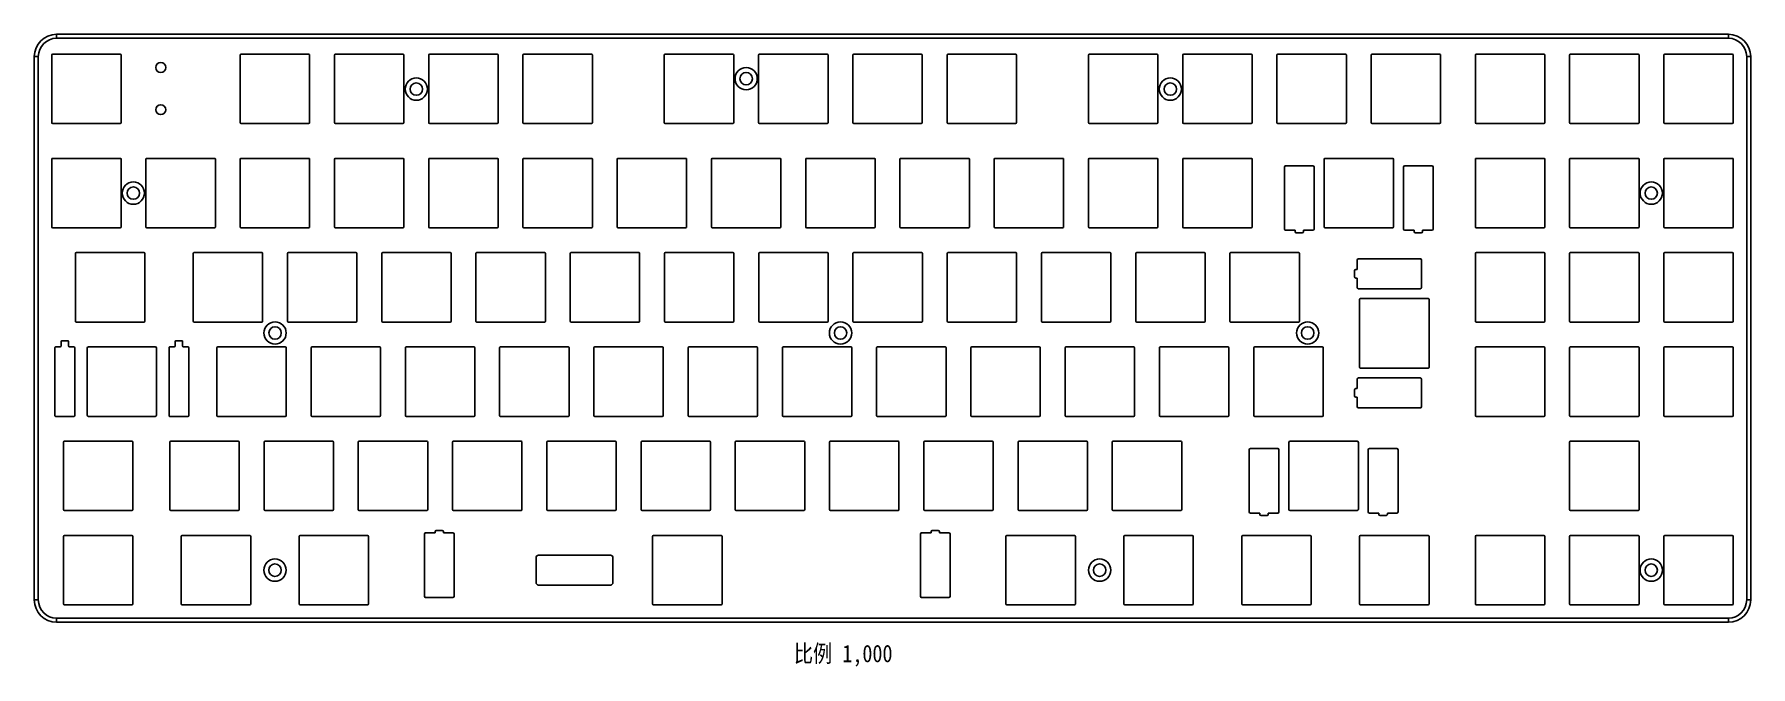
# Model space of a CAD drawing. Header units: millimetres. Extents: x 37 to 383, y 179 to 306.
import ezdxf

# ---------------------------------------------------------------- set-up
doc = ezdxf.new("R2010")
doc.units = ezdxf.units.MM
doc.header["$LTSCALE"] = 30.734
doc.layers.get('0').update_dxf_attribs({"linetype": 'CONTINUOUS'})
doc.styles.get("Standard").update_dxf_attribs({"font": 'txt', "width": 0.85})

msp = doc.modelspace()

# ---------------------------------------------------------------- linework, layer by layer
at = {"color": 7, "linetype": 'Continuous'}
for p, q in [((41.65, 306.39), (41.65, 305.59)), ((41.65, 306.39), (378.65, 306.39)), ((378.65, 305.59), (41.65, 305.59)), ((378.65, 305.59), (378.65, 306.39)), ((37.15, 192.39), (37.15, 301.89)), ((37.95, 301.89), (37.15, 301.89)), ((37.95, 301.89), (37.95, 192.39)), ((40.65, 288.59), (40.65, 302.19)), ((40.85, 302.39), (54.45, 302.39)), ((54.65, 302.19), (54.65, 288.59)), ((78.65, 288.59), (78.65, 302.19)), ((78.85, 302.39), (92.45, 302.39)), ((92.65, 302.19), (92.65, 288.59)), ((97.65, 288.59), (97.65, 302.19)), ((97.85, 302.39), (111.45, 302.39)), ((111.65, 302.19), (111.65, 288.59)), ((116.65, 288.59), (116.65, 302.19)), ((116.85, 302.39), (130.45, 302.39)), ((130.65, 302.19), (130.65, 288.59)), ((135.65, 288.59), (135.65, 302.19)), ((135.85, 302.39), (149.45, 302.39)), ((149.65, 302.19), (149.65, 288.59)), ((164.15, 288.59), (164.15, 302.19)), ((164.35, 302.39), (177.95, 302.39)), ((178.15, 302.19), (178.15, 288.59)), ((183.15, 288.59), (183.15, 302.19)), ((183.35, 302.39), (196.95, 302.39)), ((197.15, 302.19), (197.15, 288.59)), ((202.15, 288.59), (202.15, 302.19)), ((202.35, 302.39), (215.95, 302.39)), ((216.15, 302.19), (216.15, 288.59)), ((221.15, 288.59), (221.15, 302.19)), ((221.35, 302.39), (234.95, 302.39)), ((235.15, 302.19), (235.15, 288.59)), ((249.65, 288.59), (249.65, 302.19)), ((249.85, 302.39), (263.45, 302.39)), ((263.65, 302.19), (263.65, 288.59)), ((268.65, 288.59), (268.65, 302.19)), ((268.85, 302.39), (282.45, 302.39)), ((282.65, 302.19), (282.65, 288.59)), ((287.65, 288.59), (287.65, 302.19)), ((287.85, 302.39), (301.45, 302.39)), ((301.65, 302.19), (301.65, 288.59)), ((306.65, 288.59), (306.65, 302.19)), ((306.85, 302.39), (320.45, 302.39)), ((320.65, 302.19), (320.65, 288.59)), ((327.65, 288.59), (327.65, 302.19)), ((327.85, 302.39), (341.45, 302.39)), ((341.65, 302.19), (341.65, 288.59)), ((346.65, 288.59), (346.65, 302.19)), ((346.85, 302.39), (360.45, 302.39)), ((360.65, 302.19), (360.65, 288.59)), ((365.65, 288.59), (365.65, 302.19)), ((365.85, 302.39), (379.45, 302.39)), ((379.65, 302.19), (379.65, 288.59)), ((383.15, 301.89), (382.35, 301.89)), ((382.35, 192.39), (382.35, 301.89)), ((383.15, 301.89), (383.15, 192.39)), ((54.45, 288.39), (40.85, 288.39)), ((92.45, 288.39), (78.85, 288.39)), ((111.45, 288.39), (97.85, 288.39)), ((130.45, 288.39), (116.85, 288.39)), ((149.45, 288.39), (135.85, 288.39)), ((177.95, 288.39), (164.35, 288.39)), ((196.95, 288.39), (183.35, 288.39)), ((215.95, 288.39), (202.35, 288.39)), ((234.95, 288.39), (221.35, 288.39)), ((263.45, 288.39), (249.85, 288.39)), ((282.45, 288.39), (268.85, 288.39)), ((301.45, 288.39), (287.85, 288.39)), ((320.45, 288.39), (306.85, 288.39)), ((341.45, 288.39), (327.85, 288.39)), ((360.45, 288.39), (346.85, 288.39)), ((379.45, 288.39), (365.85, 288.39)), ((40.65, 267.59), (40.65, 281.19)), ((40.85, 281.39), (54.45, 281.39)), ((54.65, 281.19), (54.65, 267.59)), ((59.65, 267.59), (59.65, 281.19)), ((59.85, 281.39), (73.45, 281.39)), ((73.65, 281.19), (73.65, 267.59)), ((78.65, 267.59), (78.65, 281.19)), ((78.85, 281.39), (92.45, 281.39)), ((92.65, 281.19), (92.65, 267.59)), ((97.65, 267.59), (97.65, 281.19)), ((97.85, 281.39), (111.45, 281.39)), ((111.65, 281.19), (111.65, 267.59)), ((116.65, 267.59), (116.65, 281.19)), ((116.85, 281.39), (130.45, 281.39)), ((130.65, 281.19), (130.65, 267.59)), ((135.65, 267.59), (135.65, 281.19)), ((135.85, 281.39), (149.45, 281.39)), ((149.65, 281.19), (149.65, 267.59)), ((154.65, 267.59), (154.65, 281.19)), ((154.85, 281.39), (168.45, 281.39)), ((168.65, 281.19), (168.65, 267.59)), ((173.65, 267.59), (173.65, 281.19)), ((173.85, 281.39), (187.45, 281.39)), ((187.65, 281.19), (187.65, 267.59)), ((192.65, 267.59), (192.65, 281.19)), ((192.85, 281.39), (206.45, 281.39)), ((206.65, 281.19), (206.65, 267.59)), ((211.65, 267.59), (211.65, 281.19)), ((211.85, 281.39), (225.45, 281.39)), ((225.65, 281.19), (225.65, 267.59)), ((230.65, 267.59), (230.65, 281.19)), ((230.85, 281.39), (244.45, 281.39)), ((244.65, 281.19), (244.65, 267.59)), ((249.65, 267.59), (249.65, 281.19)), ((249.85, 281.39), (263.45, 281.39)), ((263.65, 281.19), (263.65, 267.59)), ((268.65, 267.59), (268.65, 281.19)), ((268.85, 281.39), (282.45, 281.39)), ((282.65, 281.19), (282.65, 267.59)), ((297.15, 267.59), (297.15, 281.19)), ((297.35, 281.39), (310.95, 281.39)), ((311.15, 281.19), (311.15, 267.59)), ((327.65, 267.59), (327.65, 281.19)), ((327.85, 281.39), (341.45, 281.39)), ((341.65, 281.19), (341.65, 267.59)), ((346.65, 267.59), (346.65, 281.19)), ((346.85, 281.39), (360.45, 281.39)), ((360.65, 281.19), (360.65, 267.59)), ((365.65, 267.59), (365.65, 281.19)), ((365.85, 281.39), (379.45, 281.39)), ((379.65, 281.19), (379.65, 267.59)), ((289.15, 267.14), (289.15, 279.64)), ((289.4, 279.89), (294.9, 279.89)), ((295.15, 279.64), (295.15, 267.14)), ((313.15, 267.14), (313.15, 279.64)), ((313.4, 279.89), (318.9, 279.89)), ((319.15, 279.64), (319.15, 267.14)), ((54.45, 267.39), (40.85, 267.39)), ((73.45, 267.39), (59.85, 267.39)), ((92.45, 267.39), (78.85, 267.39)), ((111.45, 267.39), (97.85, 267.39)), ((130.45, 267.39), (116.85, 267.39)), ((149.45, 267.39), (135.85, 267.39)), ((168.45, 267.39), (154.85, 267.39)), ((187.45, 267.39), (173.85, 267.39)), ((206.45, 267.39), (192.85, 267.39)), ((225.45, 267.39), (211.85, 267.39)), ((244.45, 267.39), (230.85, 267.39)), ((263.45, 267.39), (249.85, 267.39)), ((282.45, 267.39), (268.85, 267.39)), ((291.3, 266.89), (289.4, 266.89)), ((291.3, 266.64), (291.3, 266.89)), ((294.9, 266.89), (293, 266.89)), ((293, 266.89), (293, 266.64)), ((310.95, 267.39), (297.35, 267.39)), ((315.3, 266.89), (313.4, 266.89)), ((315.3, 266.64), (315.3, 266.89)), ((318.9, 266.89), (317, 266.89)), ((317, 266.89), (317, 266.64)), ((341.45, 267.39), (327.85, 267.39)), ((360.45, 267.39), (346.85, 267.39)), ((379.45, 267.39), (365.85, 267.39)), ((292.75, 266.39), (291.55, 266.39)), ((316.75, 266.39), (315.55, 266.39)), ((45.42, 248.59), (45.42, 262.19)), ((45.62, 262.39), (59.22, 262.39)), ((59.42, 262.19), (59.42, 248.59)), ((69.18, 248.59), (69.18, 262.19)), ((69.38, 262.39), (82.98, 262.39)), ((83.18, 262.19), (83.18, 248.59)), ((88.18, 248.59), (88.18, 262.19)), ((88.38, 262.39), (101.98, 262.39)), ((102.18, 262.19), (102.18, 248.59)), ((107.18, 248.59), (107.18, 262.19)), ((107.38, 262.39), (120.98, 262.39)), ((121.18, 262.19), (121.18, 248.59)), ((126.18, 248.59), (126.18, 262.19)), ((126.38, 262.39), (139.98, 262.39)), ((140.18, 262.19), (140.18, 248.59)), ((145.18, 248.59), (145.18, 262.19)), ((145.38, 262.39), (158.98, 262.39)), ((159.18, 262.19), (159.18, 248.59)), ((164.18, 248.59), (164.18, 262.19)), ((164.38, 262.39), (177.98, 262.39)), ((178.18, 262.19), (178.18, 248.59)), ((183.18, 248.59), (183.18, 262.19)), ((183.38, 262.39), (196.98, 262.39)), ((197.18, 262.19), (197.18, 248.59)), ((202.18, 248.59), (202.18, 262.19)), ((202.38, 262.39), (215.98, 262.39)), ((216.18, 262.19), (216.18, 248.59)), ((221.18, 248.59), (221.18, 262.19)), ((221.38, 262.39), (234.98, 262.39)), ((235.18, 262.19), (235.18, 248.59)), ((240.18, 248.59), (240.18, 262.19)), ((240.38, 262.39), (253.98, 262.39)), ((254.18, 262.19), (254.18, 248.59)), ((259.18, 248.59), (259.18, 262.19)), ((259.38, 262.39), (272.98, 262.39)), ((273.18, 262.19), (273.18, 248.59)), ((278.18, 248.59), (278.18, 262.19)), ((278.38, 262.39), (291.98, 262.39)), ((292.18, 262.19), (292.18, 248.59)), ((303.81, 258.97), (303.81, 260.87)), ((304.06, 261.12), (316.56, 261.12)), ((316.81, 260.87), (316.81, 255.37)), ((327.65, 248.59), (327.65, 262.19)), ((327.85, 262.39), (341.45, 262.39)), ((341.65, 262.19), (341.65, 248.59)), ((346.65, 248.59), (346.65, 262.19)), ((346.85, 262.39), (360.45, 262.39)), ((360.65, 262.19), (360.65, 248.59)), ((365.65, 248.59), (365.65, 262.19)), ((365.85, 262.39), (379.45, 262.39)), ((379.65, 262.19), (379.65, 248.59)), ((303.31, 257.52), (303.31, 258.72)), ((303.56, 258.97), (303.81, 258.97)), ((303.81, 257.27), (303.56, 257.27)), ((303.81, 255.37), (303.81, 257.27)), ((316.56, 255.12), (304.06, 255.12)), ((304.31, 239.32), (304.31, 252.92)), ((304.51, 253.12), (318.11, 253.12)), ((318.31, 252.92), (318.31, 239.32)), ((59.22, 248.39), (45.62, 248.39)), ((82.98, 248.39), (69.38, 248.39)), ((101.98, 248.39), (88.38, 248.39)), ((120.98, 248.39), (107.38, 248.39)), ((139.98, 248.39), (126.38, 248.39)), ((158.98, 248.39), (145.38, 248.39)), ((177.98, 248.39), (164.38, 248.39)), ((196.98, 248.39), (183.38, 248.39)), ((215.98, 248.39), (202.38, 248.39)), ((234.98, 248.39), (221.38, 248.39)), ((253.98, 248.39), (240.38, 248.39)), ((272.98, 248.39), (259.38, 248.39)), ((291.98, 248.39), (278.38, 248.39)), ((341.45, 248.39), (327.85, 248.39)), ((360.45, 248.39), (346.85, 248.39)), ((379.45, 248.39), (365.85, 248.39)), ((41.3, 229.59), (41.3, 243.19)), ((41.5, 243.39), (42.35, 243.39)), ((42.55, 243.59), (42.55, 244.44)), ((42.75, 244.64), (43.85, 244.64)), ((44.05, 244.44), (44.05, 243.59)), ((44.25, 243.39), (45.1, 243.39)), ((45.3, 243.19), (45.3, 229.59)), ((47.8, 243.12), (47.8, 229.66)), ((61.53, 243.39), (48.07, 243.39)), ((61.8, 229.66), (61.8, 243.12)), ((64.3, 229.59), (64.3, 243.19)), ((64.5, 243.39), (65.35, 243.39)), ((65.55, 243.59), (65.55, 244.44)), ((65.75, 244.64), (66.85, 244.64)), ((67.05, 244.44), (67.05, 243.59)), ((67.25, 243.39), (68.1, 243.39)), ((68.3, 243.19), (68.3, 229.59)), ((73.95, 229.59), (73.95, 243.19)), ((74.15, 243.39), (87.75, 243.39)), ((87.95, 243.19), (87.95, 229.59)), ((92.95, 229.59), (92.95, 243.19)), ((93.15, 243.39), (106.75, 243.39)), ((106.95, 243.19), (106.95, 229.59)), ((111.95, 229.59), (111.95, 243.19)), ((112.15, 243.39), (125.75, 243.39)), ((125.95, 243.19), (125.95, 229.59)), ((130.95, 229.59), (130.95, 243.19)), ((131.15, 243.39), (144.75, 243.39)), ((144.95, 243.19), (144.95, 229.59)), ((149.95, 229.59), (149.95, 243.19)), ((150.15, 243.39), (163.75, 243.39)), ((163.95, 243.19), (163.95, 229.59)), ((168.95, 229.59), (168.95, 243.19)), ((169.15, 243.39), (182.75, 243.39)), ((182.95, 243.19), (182.95, 229.59)), ((187.95, 229.59), (187.95, 243.19)), ((188.15, 243.39), (201.75, 243.39)), ((201.95, 243.19), (201.95, 229.59)), ((206.95, 229.59), (206.95, 243.19)), ((207.15, 243.39), (220.75, 243.39)), ((220.95, 243.19), (220.95, 229.59)), ((225.95, 229.59), (225.95, 243.19)), ((226.15, 243.39), (239.75, 243.39)), ((239.95, 243.19), (239.95, 229.59)), ((244.95, 229.59), (244.95, 243.19)), ((245.15, 243.39), (258.75, 243.39)), ((258.95, 243.19), (258.95, 229.59)), ((263.95, 229.59), (263.95, 243.19)), ((264.15, 243.39), (277.75, 243.39)), ((277.95, 243.19), (277.95, 229.59)), ((283, 229.59), (283, 243.19)), ((283.2, 243.39), (296.8, 243.39)), ((297, 243.19), (297, 229.59)), ((327.65, 229.59), (327.65, 243.19)), ((327.85, 243.39), (341.45, 243.39)), ((341.65, 243.19), (341.65, 229.59)), ((346.65, 229.59), (346.65, 243.19)), ((346.85, 243.39), (360.45, 243.39)), ((360.65, 243.19), (360.65, 229.59)), ((365.65, 229.59), (365.65, 243.19)), ((365.85, 243.39), (379.45, 243.39)), ((379.65, 243.19), (379.65, 229.59)), ((318.11, 239.12), (304.51, 239.12)), ((303.81, 234.97), (303.81, 236.87)), ((304.06, 237.12), (316.56, 237.12)), ((316.81, 236.87), (316.81, 231.37)), ((303.31, 233.52), (303.31, 234.72)), ((303.56, 234.97), (303.81, 234.97)), ((303.81, 233.27), (303.56, 233.27)), ((303.81, 231.37), (303.81, 233.27)), ((45.1, 229.39), (41.5, 229.39)), ((48.07, 229.39), (61.53, 229.39)), ((68.1, 229.39), (64.5, 229.39)), ((87.75, 229.39), (74.15, 229.39)), ((106.75, 229.39), (93.15, 229.39)), ((125.75, 229.39), (112.15, 229.39)), ((144.75, 229.39), (131.15, 229.39)), ((163.75, 229.39), (150.15, 229.39)), ((182.75, 229.39), (169.15, 229.39)), ((201.75, 229.39), (188.15, 229.39)), ((220.75, 229.39), (207.15, 229.39)), ((239.75, 229.39), (226.15, 229.39)), ((258.75, 229.39), (245.15, 229.39)), ((277.75, 229.39), (264.15, 229.39)), ((296.8, 229.39), (283.2, 229.39)), ((316.56, 231.12), (304.06, 231.12)), ((341.45, 229.39), (327.85, 229.39)), ((360.45, 229.39), (346.85, 229.39)), ((379.45, 229.39), (365.85, 229.39)), ((43.02, 210.59), (43.02, 224.19)), ((43.22, 224.39), (56.82, 224.39)), ((57.02, 224.19), (57.02, 210.59)), ((64.46, 210.59), (64.46, 224.19)), ((64.66, 224.39), (78.26, 224.39)), ((78.46, 224.19), (78.46, 210.59)), ((83.46, 210.59), (83.46, 224.19)), ((83.66, 224.39), (97.26, 224.39)), ((97.46, 224.19), (97.46, 210.59)), ((102.46, 210.59), (102.46, 224.19)), ((102.66, 224.39), (116.26, 224.39)), ((116.46, 224.19), (116.46, 210.59)), ((121.46, 210.59), (121.46, 224.19)), ((121.66, 224.39), (135.26, 224.39)), ((135.46, 224.19), (135.46, 210.59)), ((140.46, 210.59), (140.46, 224.19)), ((140.66, 224.39), (154.26, 224.39)), ((154.46, 224.19), (154.46, 210.59)), ((159.46, 210.59), (159.46, 224.19)), ((159.66, 224.39), (173.26, 224.39)), ((173.46, 224.19), (173.46, 210.59)), ((178.46, 210.59), (178.46, 224.19)), ((178.66, 224.39), (192.26, 224.39)), ((192.46, 224.19), (192.46, 210.59)), ((197.46, 210.59), (197.46, 224.19)), ((197.66, 224.39), (211.26, 224.39)), ((211.46, 224.19), (211.46, 210.59)), ((216.46, 210.59), (216.46, 224.19)), ((216.66, 224.39), (230.26, 224.39)), ((230.46, 224.19), (230.46, 210.59)), ((235.46, 210.59), (235.46, 224.19)), ((235.66, 224.39), (249.26, 224.39)), ((249.46, 224.19), (249.46, 210.59)), ((254.46, 210.59), (254.46, 224.19)), ((254.66, 224.39), (268.26, 224.39)), ((268.46, 224.19), (268.46, 210.59)), ((282.06, 210.14), (282.06, 222.64)), ((282.31, 222.89), (287.81, 222.89)), ((288.06, 222.64), (288.06, 210.14)), ((290.06, 210.64), (290.06, 224.14)), ((290.31, 224.39), (303.81, 224.39)), ((304.06, 224.14), (304.06, 210.64)), ((306.06, 210.14), (306.06, 222.64)), ((306.31, 222.89), (311.81, 222.89)), ((312.06, 222.64), (312.06, 210.14)), ((346.65, 210.59), (346.65, 224.19)), ((346.85, 224.39), (360.45, 224.39)), ((360.65, 224.19), (360.65, 210.59)), ((56.82, 210.39), (43.22, 210.39)), ((78.26, 210.39), (64.66, 210.39)), ((97.26, 210.39), (83.66, 210.39)), ((116.26, 210.39), (102.66, 210.39)), ((135.26, 210.39), (121.66, 210.39)), ((154.26, 210.39), (140.66, 210.39)), ((173.26, 210.39), (159.66, 210.39)), ((192.26, 210.39), (178.66, 210.39)), ((211.26, 210.39), (197.66, 210.39)), ((230.26, 210.39), (216.66, 210.39)), ((249.26, 210.39), (235.66, 210.39)), ((268.26, 210.39), (254.66, 210.39)), ((284.21, 209.89), (282.31, 209.89)), ((284.21, 209.64), (284.21, 209.89)), ((285.66, 209.39), (284.46, 209.39)), ((287.81, 209.89), (285.91, 209.89)), ((285.91, 209.89), (285.91, 209.64)), ((303.81, 210.39), (290.31, 210.39)), ((308.21, 209.89), (306.31, 209.89)), ((308.21, 209.64), (308.21, 209.89)), ((309.66, 209.39), (308.46, 209.39)), ((311.81, 209.89), (309.91, 209.89)), ((309.91, 209.89), (309.91, 209.64)), ((360.45, 210.39), (346.85, 210.39)), ((43.02, 191.59), (43.02, 205.19)), ((43.22, 205.39), (56.82, 205.39)), ((57.02, 205.19), (57.02, 191.59)), ((66.78, 191.59), (66.78, 205.19)), ((66.98, 205.39), (80.58, 205.39)), ((80.78, 205.19), (80.78, 191.59)), ((90.54, 191.59), (90.54, 205.19)), ((90.74, 205.39), (104.34, 205.39)), ((104.54, 205.19), (104.54, 191.59)), ((115.78, 193.14), (115.78, 205.64)), ((116.03, 205.89), (117.93, 205.89)), ((117.93, 205.89), (117.93, 206.14)), ((118.18, 206.39), (119.38, 206.39)), ((119.63, 206.14), (119.63, 205.89)), ((119.63, 205.89), (121.53, 205.89)), ((121.78, 205.64), (121.78, 193.14)), ((161.8, 191.59), (161.8, 205.19)), ((162, 205.39), (175.6, 205.39)), ((175.8, 205.19), (175.8, 191.59)), ((215.78, 193.14), (215.78, 205.64)), ((216.03, 205.89), (217.93, 205.89)), ((217.93, 205.89), (217.93, 206.14)), ((218.18, 206.39), (219.38, 206.39)), ((219.63, 206.14), (219.63, 205.89)), ((219.63, 205.89), (221.53, 205.89)), ((221.78, 205.64), (221.78, 193.14)), ((233.03, 191.59), (233.03, 205.19)), ((233.23, 205.39), (246.83, 205.39)), ((247.03, 205.19), (247.03, 191.59)), ((256.79, 191.59), (256.79, 205.19)), ((256.99, 205.39), (270.59, 205.39)), ((270.79, 205.19), (270.79, 191.59)), ((280.55, 191.59), (280.55, 205.19)), ((280.75, 205.39), (294.35, 205.39)), ((294.55, 205.19), (294.55, 191.59)), ((304.31, 191.59), (304.31, 205.19)), ((304.51, 205.39), (318.11, 205.39)), ((318.31, 205.19), (318.31, 191.59)), ((327.65, 191.59), (327.65, 205.19)), ((327.85, 205.39), (341.45, 205.39)), ((341.65, 205.19), (341.65, 191.59)), ((346.65, 191.59), (346.65, 205.19)), ((346.85, 205.39), (360.45, 205.39)), ((360.65, 205.19), (360.65, 191.59)), ((365.65, 191.59), (365.65, 205.19)), ((365.85, 205.39), (379.45, 205.39)), ((379.65, 205.19), (379.65, 191.59)), ((138.3, 195.89), (138.3, 200.89)), ((138.8, 201.39), (153.3, 201.39)), ((153.8, 200.89), (153.8, 195.89)), ((153.3, 195.39), (138.8, 195.39)), ((37.15, 192.39), (37.95, 192.39)), ((56.82, 191.39), (43.22, 191.39)), ((80.58, 191.39), (66.98, 191.39)), ((104.34, 191.39), (90.74, 191.39)), ((121.53, 192.89), (116.03, 192.89)), ((175.6, 191.39), (162, 191.39)), ((221.53, 192.89), (216.03, 192.89)), ((246.83, 191.39), (233.23, 191.39)), ((270.59, 191.39), (256.99, 191.39)), ((294.35, 191.39), (280.75, 191.39)), ((318.11, 191.39), (304.51, 191.39)), ((341.45, 191.39), (327.85, 191.39)), ((360.45, 191.39), (346.85, 191.39)), ((379.45, 191.39), (365.85, 191.39)), ((382.35, 192.39), (383.15, 192.39)), ((41.65, 188.69), (41.65, 187.89)), ((41.65, 188.69), (378.65, 188.69)), ((378.65, 187.89), (41.65, 187.89)), ((378.65, 187.89), (378.65, 188.69))]:
    msp.add_line(p, q, dxfattribs=at)
for centre, radius in [((62.64, 299.7), 1), ((114.15, 295.35), 2.25), ((180.65, 297.45), 2.25), ((180.65, 297.45), 1.25), ((266.15, 295.35), 2.25), ((114.15, 295.35), 1.25), ((266.15, 295.35), 1.25), ((62.64, 291.2), 1), ((57.11, 274.39), 2.25), ((57.11, 274.39), 1.25), ((363.11, 274.39), 2.25), ((363.11, 274.39), 1.25), ((85.68, 246.19), 2.25), ((85.68, 246.19), 1.25), ((199.68, 246.19), 2.25), ((199.68, 246.19), 1.25), ((293.85, 246.19), 2.25), ((293.85, 246.19), 1.25), ((85.66, 198.39), 2.25), ((85.66, 198.39), 1.25), ((251.91, 198.39), 2.25), ((251.91, 198.39), 1.25), ((363.11, 198.39), 2.25), ((363.11, 198.39), 1.25)]:
    msp.add_circle(centre, radius, dxfattribs=at)
for centre, radius, start, end in [((41.65, 301.89), 4.5, 90, 180), ((41.65, 301.89), 3.7, 90, 180), ((378.65, 301.89), 4.5, 0, 90), ((378.65, 301.89), 3.7, 0, 90), ((40.85, 302.19), 0.2, 90, 180), ((54.45, 302.19), 0.2, 0, 90), ((78.85, 302.19), 0.2, 90, 180), ((92.45, 302.19), 0.2, 0, 90), ((97.85, 302.19), 0.2, 90, 180), ((111.45, 302.19), 0.2, 0, 90), ((116.85, 302.19), 0.2, 90, 180), ((130.45, 302.19), 0.2, 0, 90), ((135.85, 302.19), 0.2, 90, 180), ((149.45, 302.19), 0.2, 0, 90), ((164.35, 302.19), 0.2, 90, 180), ((177.95, 302.19), 0.2, 0, 90), ((183.35, 302.19), 0.2, 90, 180), ((196.95, 302.19), 0.2, 0, 90), ((202.35, 302.19), 0.2, 90, 180), ((215.95, 302.19), 0.2, 0, 90), ((221.35, 302.19), 0.2, 90, 180), ((234.95, 302.19), 0.2, 0, 90), ((249.85, 302.19), 0.2, 90, 180), ((263.45, 302.19), 0.2, 0, 90), ((268.85, 302.19), 0.2, 90, 180), ((282.45, 302.19), 0.2, 0, 90), ((287.85, 302.19), 0.2, 90, 180), ((301.45, 302.19), 0.2, 0, 90), ((306.85, 302.19), 0.2, 90, 180), ((320.45, 302.19), 0.2, 0, 90), ((327.85, 302.19), 0.2, 90, 180), ((341.45, 302.19), 0.2, 0, 90), ((346.85, 302.19), 0.2, 90, 180), ((360.45, 302.19), 0.2, 0, 90), ((365.85, 302.19), 0.2, 90, 180), ((379.45, 302.19), 0.2, 0, 90), ((40.85, 288.59), 0.2, 180, 270), ((54.45, 288.59), 0.2, 270, 360), ((78.85, 288.59), 0.2, 180, 270), ((92.45, 288.59), 0.2, 270, 360), ((97.85, 288.59), 0.2, 180, 270), ((111.45, 288.59), 0.2, 270, 360), ((116.85, 288.59), 0.2, 180, 270), ((130.45, 288.59), 0.2, 270, 360), ((135.85, 288.59), 0.2, 180, 270), ((149.45, 288.59), 0.2, 270, 360), ((164.35, 288.59), 0.2, 180, 270), ((177.95, 288.59), 0.2, 270, 360), ((183.35, 288.59), 0.2, 180, 270), ((196.95, 288.59), 0.2, 270, 360), ((202.35, 288.59), 0.2, 180, 270), ((215.95, 288.59), 0.2, 270, 360), ((221.35, 288.59), 0.2, 180, 270), ((234.95, 288.59), 0.2, 270, 360), ((249.85, 288.59), 0.2, 180, 270), ((263.45, 288.59), 0.2, 270, 360), ((268.85, 288.59), 0.2, 180, 270), ((282.45, 288.59), 0.2, 270, 360), ((287.85, 288.59), 0.2, 180, 270), ((301.45, 288.59), 0.2, 270, 360), ((306.85, 288.59), 0.2, 180, 270), ((320.45, 288.59), 0.2, 270, 360), ((327.85, 288.59), 0.2, 180, 270), ((341.45, 288.59), 0.2, 270, 360), ((346.85, 288.59), 0.2, 180, 270), ((360.45, 288.59), 0.2, 270, 360), ((365.85, 288.59), 0.2, 180, 270), ((379.45, 288.59), 0.2, 270, 360), ((40.85, 281.19), 0.2, 90, 180), ((54.45, 281.19), 0.2, 0, 90), ((59.85, 281.19), 0.2, 90, 180), ((73.45, 281.19), 0.2, 0, 90), ((78.85, 281.19), 0.2, 90, 180), ((92.45, 281.19), 0.2, 0, 90), ((97.85, 281.19), 0.2, 90, 180), ((111.45, 281.19), 0.2, 0, 90), ((116.85, 281.19), 0.2, 90, 180), ((130.45, 281.19), 0.2, 0, 90), ((135.85, 281.19), 0.2, 90, 180), ((149.45, 281.19), 0.2, 0, 90), ((154.85, 281.19), 0.2, 90, 180), ((168.45, 281.19), 0.2, 0, 90), ((173.85, 281.19), 0.2, 90, 180), ((187.45, 281.19), 0.2, 0, 90), ((192.85, 281.19), 0.2, 90, 180), ((206.45, 281.19), 0.2, 0, 90), ((211.85, 281.19), 0.2, 90, 180), ((225.45, 281.19), 0.2, 0, 90), ((230.85, 281.19), 0.2, 90, 180), ((244.45, 281.19), 0.2, 0, 90), ((249.85, 281.19), 0.2, 90, 180), ((263.45, 281.19), 0.2, 0, 90), ((268.85, 281.19), 0.2, 90, 180), ((282.45, 281.19), 0.2, 0, 90), ((297.35, 281.19), 0.2, 90, 180), ((310.95, 281.19), 0.2, 0, 90), ((327.85, 281.19), 0.2, 90, 180), ((341.45, 281.19), 0.2, 0, 90), ((346.85, 281.19), 0.2, 90, 180), ((360.45, 281.19), 0.2, 0, 90), ((365.85, 281.19), 0.2, 90, 180), ((379.45, 281.19), 0.2, 0, 90), ((289.4, 279.64), 0.25, 90, 180), ((294.9, 279.64), 0.25, 0, 90), ((313.4, 279.64), 0.25, 90, 180), ((318.9, 279.64), 0.25, 0, 90), ((40.85, 267.59), 0.2, 180, 270), ((54.45, 267.59), 0.2, 270, 360), ((59.85, 267.59), 0.2, 180, 270), ((73.45, 267.59), 0.2, 270, 360), ((78.85, 267.59), 0.2, 180, 270), ((92.45, 267.59), 0.2, 270, 360), ((97.85, 267.59), 0.2, 180, 270), ((111.45, 267.59), 0.2, 270, 360), ((116.85, 267.59), 0.2, 180, 270), ((130.45, 267.59), 0.2, 270, 360), ((135.85, 267.59), 0.2, 180, 270), ((149.45, 267.59), 0.2, 270, 360), ((154.85, 267.59), 0.2, 180, 270), ((168.45, 267.59), 0.2, 270, 360), ((173.85, 267.59), 0.2, 180, 270), ((187.45, 267.59), 0.2, 270, 360), ((192.85, 267.59), 0.2, 180, 270), ((206.45, 267.59), 0.2, 270, 360), ((211.85, 267.59), 0.2, 180, 270), ((225.45, 267.59), 0.2, 270, 360), ((230.85, 267.59), 0.2, 180, 270), ((244.45, 267.59), 0.2, 270, 360), ((249.85, 267.59), 0.2, 180, 270), ((263.45, 267.59), 0.2, 270, 360), ((268.85, 267.59), 0.2, 180, 270), ((282.45, 267.59), 0.2, 270, 360), ((289.4, 267.14), 0.25, 180, 270), ((291.55, 266.64), 0.25, 180, 270), ((292.75, 266.64), 0.25, 270, 360), ((294.9, 267.14), 0.25, 270, 360), ((297.35, 267.59), 0.2, 180, 270), ((310.95, 267.59), 0.2, 270, 360), ((313.4, 267.14), 0.25, 180, 270), ((315.55, 266.64), 0.25, 180, 270), ((316.75, 266.64), 0.25, 270, 360), ((318.9, 267.14), 0.25, 270, 360), ((327.85, 267.59), 0.2, 180, 270), ((341.45, 267.59), 0.2, 270, 360), ((346.85, 267.59), 0.2, 180, 270), ((360.45, 267.59), 0.2, 270, 360), ((365.85, 267.59), 0.2, 180, 270), ((379.45, 267.59), 0.2, 270, 360), ((45.62, 262.19), 0.2, 90, 180), ((59.22, 262.19), 0.2, 0, 90), ((69.38, 262.19), 0.2, 90, 180), ((82.98, 262.19), 0.2, 0, 90), ((88.38, 262.19), 0.2, 90, 180), ((101.98, 262.19), 0.2, 0, 90), ((107.38, 262.19), 0.2, 90, 180), ((120.98, 262.19), 0.2, 0, 90), ((126.38, 262.19), 0.2, 90, 180), ((139.98, 262.19), 0.2, 0, 90), ((145.38, 262.19), 0.2, 90, 180), ((158.98, 262.19), 0.2, 0, 90), ((164.38, 262.19), 0.2, 90, 180), ((177.98, 262.19), 0.2, 0, 90), ((183.38, 262.19), 0.2, 90, 180), ((196.98, 262.19), 0.2, 0, 90), ((202.38, 262.19), 0.2, 90, 180), ((215.98, 262.19), 0.2, 0, 90), ((221.38, 262.19), 0.2, 90, 180), ((234.98, 262.19), 0.2, 0, 90), ((240.38, 262.19), 0.2, 90, 180), ((253.98, 262.19), 0.2, 0, 90), ((259.38, 262.19), 0.2, 90, 180), ((272.98, 262.19), 0.2, 0, 90), ((278.38, 262.19), 0.2, 90, 180), ((291.98, 262.19), 0.2, 0, 90), ((304.06, 260.87), 0.25, 90, 180), ((316.56, 260.87), 0.25, 0, 90), ((327.85, 262.19), 0.2, 90, 180), ((341.45, 262.19), 0.2, 0, 90), ((346.85, 262.19), 0.2, 90, 180), ((360.45, 262.19), 0.2, 0, 90), ((365.85, 262.19), 0.2, 90, 180), ((379.45, 262.19), 0.2, 0, 90), ((303.56, 258.72), 0.25, 90, 180), ((303.56, 257.52), 0.25, 180, 270), ((304.06, 255.37), 0.25, 180, 270), ((304.51, 252.92), 0.2, 90, 180), ((316.56, 255.37), 0.25, 270, 360), ((318.11, 252.92), 0.2, 360, 90), ((45.62, 248.59), 0.2, 180, 270), ((59.22, 248.59), 0.2, 270, 360), ((69.38, 248.59), 0.2, 180, 270), ((82.98, 248.59), 0.2, 270, 360), ((88.38, 248.59), 0.2, 180, 270), ((101.98, 248.59), 0.2, 270, 360), ((107.38, 248.59), 0.2, 180, 270), ((120.98, 248.59), 0.2, 270, 360), ((126.38, 248.59), 0.2, 180, 270), ((139.98, 248.59), 0.2, 270, 360), ((145.38, 248.59), 0.2, 180, 270), ((158.98, 248.59), 0.2, 270, 360), ((164.38, 248.59), 0.2, 180, 270), ((177.98, 248.59), 0.2, 270, 360), ((183.38, 248.59), 0.2, 180, 270), ((196.98, 248.59), 0.2, 270, 360), ((202.38, 248.59), 0.2, 180, 270), ((215.98, 248.59), 0.2, 270, 360), ((221.38, 248.59), 0.2, 180, 270), ((234.98, 248.59), 0.2, 270, 360), ((240.38, 248.59), 0.2, 180, 270), ((253.98, 248.59), 0.2, 270, 360), ((259.38, 248.59), 0.2, 180, 270), ((272.98, 248.59), 0.2, 270, 360), ((278.38, 248.59), 0.2, 180, 270), ((291.98, 248.59), 0.2, 270, 360), ((327.85, 248.59), 0.2, 180, 270), ((341.45, 248.59), 0.2, 270, 360), ((346.85, 248.59), 0.2, 180, 270), ((360.45, 248.59), 0.2, 270, 360), ((365.85, 248.59), 0.2, 180, 270), ((379.45, 248.59), 0.2, 270, 360), ((41.5, 243.19), 0.2, 90, 180), ((42.35, 243.59), 0.2, 270, 360), ((42.75, 244.44), 0.2, 90, 180), ((43.85, 244.44), 0.2, 0, 90), ((44.25, 243.59), 0.2, 180, 270), ((45.1, 243.19), 0.2, 0, 90), ((48.07, 243.12), 0.27, 90, 180), ((61.53, 243.12), 0.27, 0, 90), ((64.5, 243.19), 0.2, 90, 180), ((65.35, 243.59), 0.2, 270, 360), ((65.75, 244.44), 0.2, 90, 180), ((66.85, 244.44), 0.2, 0, 90), ((67.25, 243.59), 0.2, 180, 270), ((68.1, 243.19), 0.2, 0, 90), ((74.15, 243.19), 0.2, 90, 180), ((87.75, 243.19), 0.2, 0, 90), ((93.15, 243.19), 0.2, 90, 180), ((106.75, 243.19), 0.2, 0, 90), ((112.15, 243.19), 0.2, 90, 180), ((125.75, 243.19), 0.2, 0, 90), ((131.15, 243.19), 0.2, 90, 180), ((144.75, 243.19), 0.2, 0, 90), ((150.15, 243.19), 0.2, 90, 180), ((163.75, 243.19), 0.2, 0, 90), ((169.15, 243.19), 0.2, 90, 180), ((182.75, 243.19), 0.2, 0, 90), ((188.15, 243.19), 0.2, 90, 180), ((201.75, 243.19), 0.2, 0, 90), ((207.15, 243.19), 0.2, 90, 180), ((220.75, 243.19), 0.2, 0, 90), ((226.15, 243.19), 0.2, 90, 180), ((239.75, 243.19), 0.2, 0, 90), ((245.15, 243.19), 0.2, 90, 180), ((258.75, 243.19), 0.2, 0, 90), ((264.15, 243.19), 0.2, 90, 180), ((277.75, 243.19), 0.2, 0, 90), ((283.2, 243.19), 0.2, 90, 180), ((296.8, 243.19), 0.2, 0, 90), ((327.85, 243.19), 0.2, 90, 180), ((341.45, 243.19), 0.2, 0, 90), ((346.85, 243.19), 0.2, 90, 180), ((360.45, 243.19), 0.2, 0, 90), ((365.85, 243.19), 0.2, 90, 180), ((379.45, 243.19), 0.2, 0, 90), ((304.51, 239.32), 0.2, 180, 270), ((318.11, 239.32), 0.2, 270, 0), ((304.06, 236.87), 0.25, 90, 180), ((316.56, 236.87), 0.25, 0, 90), ((303.56, 234.72), 0.25, 90, 180), ((303.56, 233.52), 0.25, 180, 270), ((41.5, 229.59), 0.2, 180, 270), ((45.1, 229.59), 0.2, 270, 360), ((48.07, 229.66), 0.27, 180, 270), ((61.53, 229.66), 0.27, 270, 360), ((64.5, 229.59), 0.2, 180, 270), ((68.1, 229.59), 0.2, 270, 360), ((74.15, 229.59), 0.2, 180, 270), ((87.75, 229.59), 0.2, 270, 360), ((93.15, 229.59), 0.2, 180, 270), ((106.75, 229.59), 0.2, 270, 360), ((112.15, 229.59), 0.2, 180, 270), ((125.75, 229.59), 0.2, 270, 360), ((131.15, 229.59), 0.2, 180, 270), ((144.75, 229.59), 0.2, 270, 360), ((150.15, 229.59), 0.2, 180, 270), ((163.75, 229.59), 0.2, 270, 360), ((169.15, 229.59), 0.2, 180, 270), ((182.75, 229.59), 0.2, 270, 360), ((188.15, 229.59), 0.2, 180, 270), ((201.75, 229.59), 0.2, 270, 360), ((207.15, 229.59), 0.2, 180, 270), ((220.75, 229.59), 0.2, 270, 360), ((226.15, 229.59), 0.2, 180, 270), ((239.75, 229.59), 0.2, 270, 360), ((245.15, 229.59), 0.2, 180, 270), ((258.75, 229.59), 0.2, 270, 360), ((264.15, 229.59), 0.2, 180, 270), ((277.75, 229.59), 0.2, 270, 360), ((283.2, 229.59), 0.2, 180, 270), ((296.8, 229.59), 0.2, 270, 360), ((304.06, 231.37), 0.25, 180, 270), ((316.56, 231.37), 0.25, 270, 360), ((327.85, 229.59), 0.2, 180, 270), ((341.45, 229.59), 0.2, 270, 360), ((346.85, 229.59), 0.2, 180, 270), ((360.45, 229.59), 0.2, 270, 360), ((365.85, 229.59), 0.2, 180, 270), ((379.45, 229.59), 0.2, 270, 360), ((43.22, 224.19), 0.2, 90, 180), ((56.82, 224.19), 0.2, 0, 90), ((64.66, 224.19), 0.2, 90, 180), ((78.26, 224.19), 0.2, 0, 90), ((83.66, 224.19), 0.2, 90, 180), ((97.26, 224.19), 0.2, 0, 90), ((102.66, 224.19), 0.2, 90, 180), ((116.26, 224.19), 0.2, 0, 90), ((121.66, 224.19), 0.2, 90, 180), ((135.26, 224.19), 0.2, 0, 90), ((140.66, 224.19), 0.2, 90, 180), ((154.26, 224.19), 0.2, 0, 90), ((159.66, 224.19), 0.2, 90, 180), ((173.26, 224.19), 0.2, 0, 90), ((178.66, 224.19), 0.2, 90, 180), ((192.26, 224.19), 0.2, 0, 90), ((197.66, 224.19), 0.2, 90, 180), ((211.26, 224.19), 0.2, 0, 90), ((216.66, 224.19), 0.2, 90, 180), ((230.26, 224.19), 0.2, 0, 90), ((235.66, 224.19), 0.2, 90, 180), ((249.26, 224.19), 0.2, 0, 90), ((254.66, 224.19), 0.2, 90, 180), ((268.26, 224.19), 0.2, 0, 90), ((282.31, 222.64), 0.25, 90, 180), ((287.81, 222.64), 0.25, 0, 90), ((290.31, 224.14), 0.25, 90, 180), ((303.81, 224.14), 0.25, 0, 90), ((306.31, 222.64), 0.25, 90, 180), ((311.81, 222.64), 0.25, 0, 90), ((346.85, 224.19), 0.2, 90, 180), ((360.45, 224.19), 0.2, 0, 90), ((43.22, 210.59), 0.2, 180, 270), ((56.82, 210.59), 0.2, 270, 360), ((64.66, 210.59), 0.2, 180, 270), ((78.26, 210.59), 0.2, 270, 360), ((83.66, 210.59), 0.2, 180, 270), ((97.26, 210.59), 0.2, 270, 360), ((102.66, 210.59), 0.2, 180, 270), ((116.26, 210.59), 0.2, 270, 360), ((121.66, 210.59), 0.2, 180, 270), ((135.26, 210.59), 0.2, 270, 360), ((140.66, 210.59), 0.2, 180, 270), ((154.26, 210.59), 0.2, 270, 360), ((159.66, 210.59), 0.2, 180, 270), ((173.26, 210.59), 0.2, 270, 360), ((178.66, 210.59), 0.2, 180, 270), ((192.26, 210.59), 0.2, 270, 360), ((197.66, 210.59), 0.2, 180, 270), ((211.26, 210.59), 0.2, 270, 360), ((216.66, 210.59), 0.2, 180, 270), ((230.26, 210.59), 0.2, 270, 360), ((235.66, 210.59), 0.2, 180, 270), ((249.26, 210.59), 0.2, 270, 360), ((254.66, 210.59), 0.2, 180, 270), ((268.26, 210.59), 0.2, 270, 360), ((282.31, 210.14), 0.25, 180, 270), ((284.46, 209.64), 0.25, 180, 270), ((285.66, 209.64), 0.25, 270, 360), ((287.81, 210.14), 0.25, 270, 360), ((290.31, 210.64), 0.25, 180, 270), ((303.81, 210.64), 0.25, 270, 360), ((306.31, 210.14), 0.25, 180, 270), ((308.46, 209.64), 0.25, 180, 270), ((309.66, 209.64), 0.25, 270, 360), ((311.81, 210.14), 0.25, 270, 360), ((346.85, 210.59), 0.2, 180, 270), ((360.45, 210.59), 0.2, 270, 360), ((43.22, 205.19), 0.2, 90, 180), ((56.82, 205.19), 0.2, 0, 90), ((66.98, 205.19), 0.2, 90, 180), ((80.58, 205.19), 0.2, 0, 90), ((90.74, 205.19), 0.2, 90, 180), ((104.34, 205.19), 0.2, 0, 90), ((116.03, 205.64), 0.25, 90, 180), ((118.18, 206.14), 0.25, 90, 180), ((119.38, 206.14), 0.25, 0, 90), ((121.53, 205.64), 0.25, 0, 90), ((162, 205.19), 0.2, 90, 180), ((175.6, 205.19), 0.2, 0, 90), ((216.03, 205.64), 0.25, 90, 180), ((218.18, 206.14), 0.25, 90, 180), ((219.38, 206.14), 0.25, 0, 90), ((221.53, 205.64), 0.25, 0, 90), ((233.23, 205.19), 0.2, 90, 180), ((246.83, 205.19), 0.2, 0, 90), ((256.99, 205.19), 0.2, 90, 180), ((270.59, 205.19), 0.2, 0, 90), ((280.75, 205.19), 0.2, 90, 180), ((294.35, 205.19), 0.2, 0, 90), ((304.51, 205.19), 0.2, 90, 180), ((318.11, 205.19), 0.2, 0, 90), ((327.85, 205.19), 0.2, 90, 180), ((341.45, 205.19), 0.2, 0, 90), ((346.85, 205.19), 0.2, 90, 180), ((360.45, 205.19), 0.2, 0, 90), ((365.85, 205.19), 0.2, 90, 180), ((379.45, 205.19), 0.2, 0, 90), ((138.8, 200.89), 0.5, 90, 180), ((153.3, 200.89), 0.5, 0, 90), ((138.8, 195.89), 0.5, 180, 270), ((153.3, 195.89), 0.5, 270, 360), ((41.65, 192.39), 4.5, 180, 270), ((41.65, 192.39), 3.7, 180, 270), ((43.22, 191.59), 0.2, 180, 270), ((56.82, 191.59), 0.2, 270, 360), ((66.98, 191.59), 0.2, 180, 270), ((80.58, 191.59), 0.2, 270, 360), ((90.74, 191.59), 0.2, 180, 270), ((104.34, 191.59), 0.2, 270, 360), ((116.03, 193.14), 0.25, 180, 270), ((121.53, 193.14), 0.25, 270, 360), ((162, 191.59), 0.2, 180, 270), ((175.6, 191.59), 0.2, 270, 360), ((216.03, 193.14), 0.25, 180, 270), ((221.53, 193.14), 0.25, 270, 360), ((233.23, 191.59), 0.2, 180, 270), ((246.83, 191.59), 0.2, 270, 360), ((256.99, 191.59), 0.2, 180, 270), ((270.59, 191.59), 0.2, 270, 360), ((280.75, 191.59), 0.2, 180, 270), ((294.35, 191.59), 0.2, 270, 360), ((304.51, 191.59), 0.2, 180, 270), ((318.11, 191.59), 0.2, 270, 360), ((327.85, 191.59), 0.2, 180, 270), ((341.45, 191.59), 0.2, 270, 360), ((346.85, 191.59), 0.2, 180, 270), ((360.45, 191.59), 0.2, 270, 360), ((365.85, 191.59), 0.2, 180, 270), ((378.65, 192.39), 4.5, 270, 360), ((378.65, 192.39), 3.7, 270, 360), ((379.45, 191.59), 0.2, 270, 360)]:
    msp.add_arc(centre, radius, start, end, dxfattribs=at)

# ---------------------------------------------------------------- texts
at = {"color": 2, "linetype": 'Continuous', "insert": (210.15, 183.34), "char_height": 3.5, "width": 35.7, "attachment_point": 3, "line_spacing_factor": 0.9}
msp.add_mtext('比例 1,000', dxfattribs=at)

doc.saveas('drawing.dxf')
